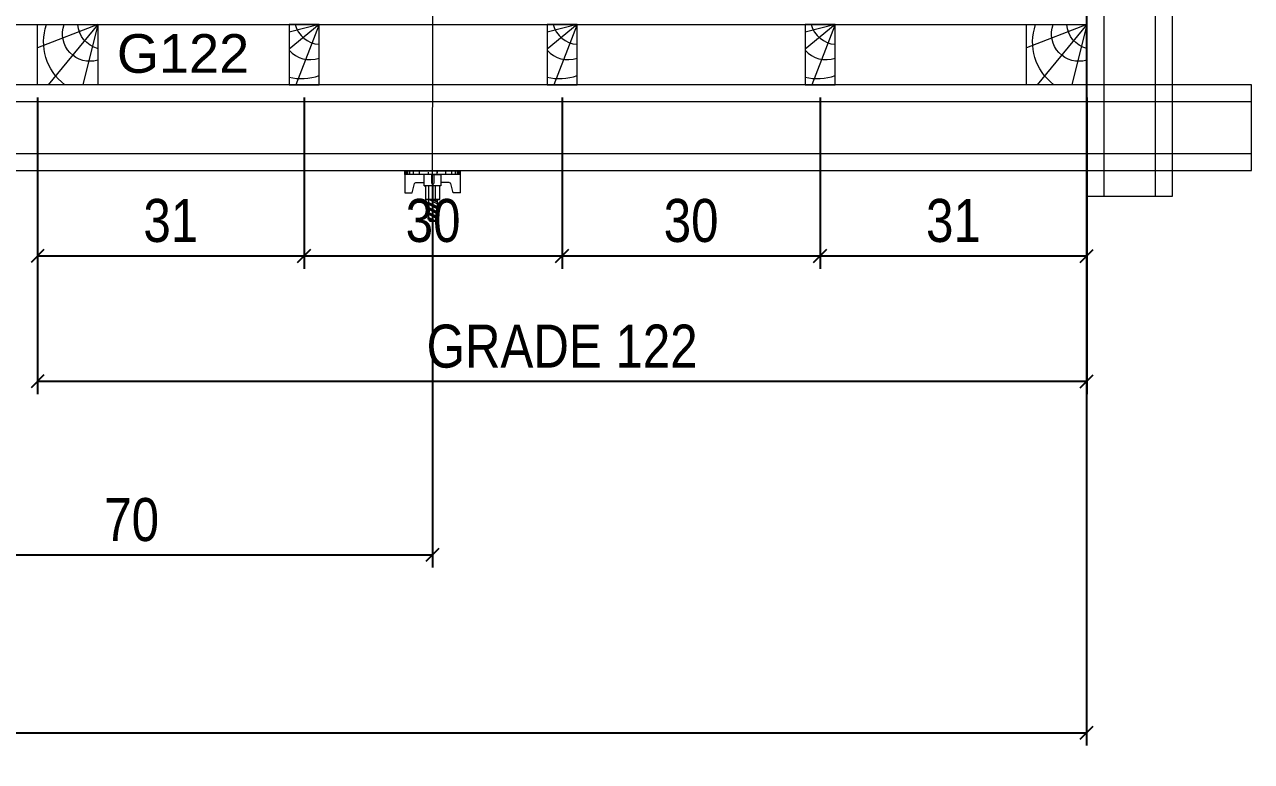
# Model space of a CAD drawing. Extents: x 2949 to 9203, y -16089 to 12527.
# Drawn here: x 5372.6 to 5657.9, y -4241.4 to -4070 of the extents above; entities that cross this region are included whole.
import ezdxf
from ezdxf.enums import TextEntityAlignment as Align

# ---------------------------------------------------------------- set-up
doc = ezdxf.new("R2010")
doc.units = 0
doc.layers.add('COTA', color=241, linetype='Continuous')
doc.layers.add('MEIO_PONT', color=93, linetype='Continuous')
for name, color, linetype, lineweight in [('Hachura', 251, 'Continuous', 9), ('Madeira', 126, 'Continuous', 18), ('Perfil Metálico', 224, 'Continuous', 18), ('Texto Seção', 7, 'Continuous', 15)]:
    doc.layers.add(name, color=color, linetype=linetype, lineweight=lineweight)
doc.styles.add('COTA TECNICA 2X', font='techl___.ttf', dxfattribs={"height": 10})
doc.styles.add('SANSSERIF', font='sas_____.pfb')
doc.dimstyles.new('SECAO PILAR', dxfattribs={"dimtxt": 10, "dimasz": 3, "dimexe": 3, "dimexo": 3, "dimgap": 3, "dimtad": 1, "dimdec": 1, "dimlfac": 0.5, "dimzin": 12, "dimdsep": 46, "dimtxsty": 'COTA TECNICA 2X', "dimblk1": 'OBLIQUE', "dimblk2": 'OBLIQUE', "dimsah": 1, "dimcen": 0.9, "dimclrd": 256, "dimclre": 256, "dimclrt": 256, "dimadec": 1, "dimazin": 3, "dimtfac": 1, "dimtdec": 1, "dimtmove": 0, "dimatfit": 3, "dimfxl": 1, "dimtolj": 1, "dimtzin": 12, "dimarcsym": 0})

# ---------------------------------------------------------------- blocks, each defined once
blk = doc.blocks.new('PONTALETE')
at = {"layer": 'Madeira'}
for q in [(2.71, 7), (7, 5.76), (7, 1.74)]:
    blk.add_line((0, 0), q, dxfattribs=at)
blk.add_lwpolyline([(0, 0), (7, 0), (7, 7), (0, 7)], close=True, dxfattribs=at)
for centre, radius, start, end in [((2.04, 0.06), 6.23, 37.2818, 109.0913), ((1.09, 0.9), 3.19, 343.603, 109.9847), ((-0.21, -0.78), 3.09, 14.6322, 86.0383)]:
    blk.add_arc(centre, radius, start, end, dxfattribs=at)
blk = doc.blocks.new('MEIO PONTALETE')
at = {"layer": 'Madeira'}
for q in [(2.71, 7), (3.5, 2.88), (3.5, 0.87)]:
    blk.add_line((0, 0), q, dxfattribs=at)
blk.add_lwpolyline([(0, 0), (3.5, 0), (3.5, 7), (0, 7)], close=True, dxfattribs=at)
for centre, radius, start, end in [((2.04, 0.06), 6.23, 76.4499, 109.0913), ((1.09, 0.9), 3.19, 40.9063, 109.9847), ((-0.21, -0.78), 3.09, 14.6322, 86.0383)]:
    blk.add_arc(centre, radius, start, end, dxfattribs=at)
blk = doc.blocks.new('_Oblique')
at = {"color": 0, "linetype": 'ByBlock', "lineweight": -2}
blk.add_line((-0.5, -0.5), (0.5, 0.5), dxfattribs=at)
blk = doc.blocks.new('*D1788')
at = {"layer": 'COTA', "lineweight": -2, "transparency": 16777216}
for p, q in [((5557.62, -4086.97), (5557.62, -4126.85)), ((5619.62, -4086.97), (5619.62, -4126.85)), ((5619.62, -4123.85), (5557.62, -4123.85))]:
    blk.add_line(p, q, dxfattribs=at)
at = {"layer": 'Defpoints', "color": 0, "transparency": 16777216}
for p in [(5557.62, -4083.97), (5619.62, -4083.97), (5557.62, -4123.85)]:
    blk.add_point(p, dxfattribs=at)
at = {"layer": 'COTA', "lineweight": -2, "transparency": 16777216, "xscale": 3, "yscale": 3, "zscale": 3, "rotation": 180}
blk.add_blockref('_Oblique', (5557.62, -4123.85), dxfattribs=at)
at = {"layer": 'COTA', "lineweight": -2, "transparency": 16777216, "xscale": 3, "yscale": 3, "zscale": 3}
blk.add_blockref('_Oblique', (5619.62, -4123.85), dxfattribs=at)
at = {"layer": 'COTA', "transparency": 16777216, "insert": (5588.62, -4115.63), "char_height": 10, "attachment_point": 5, "style": 'COTA TECNICA 2X'}
blk.add_mtext('\\A1;31', dxfattribs=at)
blk = doc.blocks.new('*D1789')
at = {"layer": 'COTA', "lineweight": -2, "transparency": 16777216}
for p, q in [((5497.62, -4086.97), (5497.62, -4126.85)), ((5557.62, -4086.97), (5557.62, -4126.85)), ((5557.62, -4123.85), (5497.62, -4123.85))]:
    blk.add_line(p, q, dxfattribs=at)
at = {"layer": 'Defpoints', "color": 0, "transparency": 16777216}
for p in [(5497.62, -4083.97), (5557.62, -4083.97), (5497.62, -4123.85)]:
    blk.add_point(p, dxfattribs=at)
at = {"layer": 'COTA', "lineweight": -2, "transparency": 16777216, "xscale": 3, "yscale": 3, "zscale": 3, "rotation": 180}
blk.add_blockref('_Oblique', (5497.62, -4123.85), dxfattribs=at)
at = {"layer": 'COTA', "lineweight": -2, "transparency": 16777216, "xscale": 3, "yscale": 3, "zscale": 3}
blk.add_blockref('_Oblique', (5557.62, -4123.85), dxfattribs=at)
at = {"layer": 'COTA', "transparency": 16777216, "insert": (5527.62, -4115.63), "char_height": 10, "attachment_point": 5, "style": 'COTA TECNICA 2X'}
blk.add_mtext('\\A1;30', dxfattribs=at)
blk = doc.blocks.new('*D1790')
at = {"layer": 'COTA', "lineweight": -2, "transparency": 16777216}
for p, q in [((5437.62, -4086.97), (5437.62, -4126.85)), ((5497.62, -4086.97), (5497.62, -4126.85)), ((5497.62, -4123.85), (5437.62, -4123.85))]:
    blk.add_line(p, q, dxfattribs=at)
at = {"layer": 'Defpoints', "color": 0, "transparency": 16777216}
for p in [(5437.62, -4083.97), (5497.62, -4083.97), (5437.62, -4123.85)]:
    blk.add_point(p, dxfattribs=at)
at = {"layer": 'COTA', "lineweight": -2, "transparency": 16777216, "xscale": 3, "yscale": 3, "zscale": 3, "rotation": 180}
blk.add_blockref('_Oblique', (5437.62, -4123.85), dxfattribs=at)
at = {"layer": 'COTA', "lineweight": -2, "transparency": 16777216, "xscale": 3, "yscale": 3, "zscale": 3}
blk.add_blockref('_Oblique', (5497.62, -4123.85), dxfattribs=at)
at = {"layer": 'COTA', "transparency": 16777216, "insert": (5467.62, -4115.63), "char_height": 10, "attachment_point": 5, "style": 'COTA TECNICA 2X'}
blk.add_mtext('\\A1;30', dxfattribs=at)
blk = doc.blocks.new('*D1791')
at = {"layer": 'COTA', "lineweight": -2, "transparency": 16777216}
for p, q in [((5375.62, -4086.97), (5375.62, -4126.85)), ((5437.62, -4086.97), (5437.62, -4126.85)), ((5437.62, -4123.85), (5375.62, -4123.85))]:
    blk.add_line(p, q, dxfattribs=at)
at = {"layer": 'Defpoints', "color": 0, "transparency": 16777216}
for p in [(5375.62, -4083.97), (5437.62, -4083.97), (5375.62, -4123.85)]:
    blk.add_point(p, dxfattribs=at)
at = {"layer": 'COTA', "lineweight": -2, "transparency": 16777216, "xscale": 3, "yscale": 3, "zscale": 3, "rotation": 180}
blk.add_blockref('_Oblique', (5375.62, -4123.85), dxfattribs=at)
at = {"layer": 'COTA', "lineweight": -2, "transparency": 16777216, "xscale": 3, "yscale": 3, "zscale": 3}
blk.add_blockref('_Oblique', (5437.62, -4123.85), dxfattribs=at)
at = {"layer": 'COTA', "transparency": 16777216, "insert": (5406.62, -4115.63), "char_height": 10, "attachment_point": 5, "style": 'COTA TECNICA 2X'}
blk.add_mtext('\\A1;31', dxfattribs=at)
blk = doc.blocks.new('*D1792')
at = {"layer": 'COTA', "lineweight": -2, "transparency": 16777216}
for p, q in [((5375.62, -4086.97), (5375.62, -4155.97)), ((5619.62, -4086.97), (5619.62, -4155.97)), ((5375.62, -4152.97), (5619.62, -4152.97))]:
    blk.add_line(p, q, dxfattribs=at)
at = {"layer": 'Defpoints', "color": 0, "transparency": 16777216}
for p in [(5375.62, -4083.97), (5619.62, -4083.97), (5619.62, -4152.97)]:
    blk.add_point(p, dxfattribs=at)
at = {"layer": 'COTA', "lineweight": -2, "transparency": 16777216, "xscale": 3, "yscale": 3, "zscale": 3, "rotation": 180}
blk.add_blockref('_Oblique', (5375.62, -4152.97), dxfattribs=at)
at = {"layer": 'COTA', "lineweight": -2, "transparency": 16777216, "xscale": 3, "yscale": 3, "zscale": 3}
blk.add_blockref('_Oblique', (5619.62, -4152.97), dxfattribs=at)
at = {"layer": 'COTA', "transparency": 16777216, "insert": (5497.62, -4144.87), "char_height": 10, "attachment_point": 5, "style": 'COTA TECNICA 2X'}
blk.add_mtext('\\A1;GRADE 122', dxfattribs=at)
blk = doc.blocks.new('*D1799')
at = {"layer": 'COTA', "linetype": 'ByBlock', "lineweight": -2, "transparency": 16777216}
for p, q in [((5327.52, -4106.97), (5327.52, -4196.33)), ((5467.52, -4106.97), (5467.52, -4196.33)), ((5327.52, -4193.33), (5467.52, -4193.33))]:
    blk.add_line(p, q, dxfattribs=at)
at = {"layer": 'Defpoints', "color": 0, "linetype": 'ByBlock', "transparency": 16777216}
for p in [(5327.52, -4103.97), (5467.52, -4103.97), (5467.52, -4193.33)]:
    blk.add_point(p, dxfattribs=at)
at = {"layer": 'COTA', "linetype": 'ByBlock', "lineweight": -2, "transparency": 16777216, "xscale": 3, "yscale": 3, "zscale": 3, "rotation": 180}
blk.add_blockref('_Oblique', (5327.52, -4193.33), dxfattribs=at)
at = {"layer": 'COTA', "linetype": 'ByBlock', "lineweight": -2, "transparency": 16777216, "xscale": 3, "yscale": 3, "zscale": 3}
blk.add_blockref('_Oblique', (5467.52, -4193.33), dxfattribs=at)
at = {"layer": 'COTA', "linetype": 'ByBlock', "transparency": 16777216, "insert": (5397.52, -4185.23), "char_height": 10, "attachment_point": 5, "style": 'COTA TECNICA 2X'}
blk.add_mtext('\\A1;70', dxfattribs=at)
blk = doc.blocks.new('*D1800')
at = {"layer": 'COTA', "linetype": 'ByBlock', "lineweight": -2, "transparency": 16777216}
for p, q in [((4899.6, -4064.97), (4899.6, -4237.76)), ((5619.6, -4064.97), (5619.6, -4237.76)), ((4899.6, -4234.76), (5619.6, -4234.76))]:
    blk.add_line(p, q, dxfattribs=at)
at = {"layer": 'Defpoints', "color": 0, "linetype": 'ByBlock', "transparency": 16777216}
for p in [(4899.6, -4061.97), (5619.6, -4061.97), (5619.6, -4234.76)]:
    blk.add_point(p, dxfattribs=at)
at = {"layer": 'COTA', "linetype": 'ByBlock', "lineweight": -2, "transparency": 16777216, "xscale": 3, "yscale": 3, "zscale": 3, "rotation": 180}
blk.add_blockref('_Oblique', (4899.6, -4234.76), dxfattribs=at)
at = {"layer": 'COTA', "linetype": 'ByBlock', "lineweight": -2, "transparency": 16777216, "xscale": 3, "yscale": 3, "zscale": 3}
blk.add_blockref('_Oblique', (5619.6, -4234.76), dxfattribs=at)
at = {"layer": 'COTA', "linetype": 'ByBlock', "transparency": 16777216, "insert": (5259.6, -4226.54), "char_height": 10, "attachment_point": 5, "style": 'COTA TECNICA 2X'}
blk.add_mtext('\\A1;360 PAINEL', dxfattribs=at)
blk = doc.blocks.new('C')
at = {"layer": 'Hachura', "color": 0}
for p, q in [((0, 3.22), (0, -3.22)), ((0.45, 3.22), (0, 3.22)), ((0.46, 3.16), (0, 3.16)), ((0.46, 3.05), (0, 3.05)), ((0.46, 2.88), (0, 2.88)), ((0.45, -3.23), (0.45, 3.22)), ((0.45, 3.22), (2.58, 3.22)), ((2.58, 3.22), (2.58, 2.39)), ((0, 2.75), (0, -1.16)), ((0.46, 2.65), (0, 2.65)), ((0.46, 2.23), (0, 2.23)), ((0.46, 1.51), (0, 1.51)), ((1.35, 1.94), (1.35, 0.96)), ((2.58, 2.39), (1.47, 2.09)), ((0.39, 0.49), (0.17, 0.49)), ((1.74, 0.97), (0.45, 0.97)), ((1.45, 0.1), (0.45, 0.1)), ((1.74, -0.97), (1.74, 0.97)), ((1.74, 0.97), (1.74, 0.84)), ((1.74, 0.97), (1.74, 0.84)), ((1.74, 0.84), (3.35, 0.84)), ((3.35, 0.45), (1.74, 0.45)), ((3.32, 0.84), (3.32, -0.84)), ((3.35, 0.84), (3.35, -0.84)), ((3.68, 0.45), (3.35, 0.45)), ((3.84, -0.52), (3.35, 0.45)), ((3.35, 0.06), (3.67, -0.57)), ((3.68, 0.45), (4.16, -0.52)), ((3.72, 0.5), (4.25, -0.57)), ((4.37, -0.55), (3.83, 0.53)), ((4.15, 0.45), (3.93, 0.45)), ((4.42, -0.52), (3.93, 0.45)), ((4.15, 0.45), (4.26, 0.45)), ((4.26, 0.45), (4.74, -0.52)), ((4.3, 0.5), (4.83, -0.57)), ((4.95, -0.55), (4.41, 0.53)), ((4.51, 0.45), (4.84, 0.45)), ((5, -0.52), (4.51, 0.45)), ((4.84, 0.45), (5.32, -0.52)), ((4.88, 0.5), (5.41, -0.57)), ((5.53, -0.55), (4.99, 0.53)), ((5.58, -0.52), (5.09, 0.45)), ((5.42, 0.45), (5.09, 0.45)), ((5.58, -0.52), (5.09, 0.45)), ((5.42, 0.45), (5.74, -0.19)), ((5.46, 0.5), (5.74, -0.07)), ((5.74, 0.19), (5.57, 0.53)), ((5.74, 0.32), (5.68, 0.45)), ((5.68, 0.45), (5.74, 0.45)), ((5.74, 0.45), (5.9, 0.29)), ((5.74, 0.45), (5.74, -0.52)), ((5.9, -0.36), (5.9, 0.29)), ((0.45, 0), (0, 0)), ((0.08, -0.48), (0.29, -0.48)), ((0.29, -0.48), (0.4, -0.48)), ((0.45, 0), (0.45, -0.97)), ((0.45, -0.16), (1.45, -0.16)), ((0.45, -0.65), (0.45, -0.32)), ((0.45, -3.23), (0.45, -0.65)), ((0.45, -0.97), (1.74, -0.97)), ((1.35, -1.94), (1.35, -0.97)), ((3.35, -0.32), (1.74, -0.32)), ((3.35, -0.84), (1.74, -0.84)), ((3.35, -0.07), (3.58, -0.52)), ((3.35, -0.52), (3.58, -0.52)), ((3.84, -0.52), (4.16, -0.52)), ((4.42, -0.52), (4.74, -0.52)), ((4.63, -0.52), (4.74, -0.52)), ((5, -0.52), (5.32, -0.52)), ((5.58, -0.52), (5.74, -0.52)), ((5.74, -0.52), (5.9, -0.36)), ((5.74, -0.52), (5.74, -0.52)), ((0.46, -1.52), (0, -1.52)), ((0.46, -2.23), (0, -2.23)), ((0.46, -2.65), (0, -2.65)), ((2.58, -2.39), (1.47, -2.1)), ((2.58, -3.23), (2.58, -2.39)), ((0.46, -2.88), (0, -2.88)), ((0.46, -3.05), (0, -3.05)), ((0.46, -3.16), (0, -3.16)), ((0, -3.22), (2.57, -3.22))]:
    blk.add_line(p, q, dxfattribs=at)
for centre, radius, start, end in [((1.52, 1.94), 0.161, 104.7436, 180), ((1.44, -0.03), 0.129, 272.695, 87.305), ((3.81, 0.39), 0.143, 25.5688, 154.4312), ((4.39, 0.39), 0.143, 25.5688, 154.4312), ((4.97, 0.39), 0.143, 25.5688, 154.4312), ((5.55, 0.39), 0.143, 25.5688, 154.4312), ((0.17, -0.37), 0.174, 221.744, 317.8592), ((3.71, -0.4), 0.174, 222.1408, 318.256), ((4.29, -0.4), 0.174, 222.1408, 318.256), ((4.87, -0.4), 0.174, 222.1408, 318.256), ((5.45, -0.4), 0.174, 222.1408, 318.256), ((5.61, -0.4), 0.174, 317.8592, 318.256), ((1.52, -1.94), 0.161, 180, 255.2564)]:
    blk.add_arc(centre, radius, start, end, dxfattribs=at)

msp = doc.modelspace()

# ---------------------------------------------------------------- linework, layer by layer
at = {"layer": 'Hachura'}
msp.add_line((5467.52, -4114.8), (5467.53, -3975), dxfattribs=at)
at = {"layer": 'Madeira'}
for points in [[(5619.6, -4069.97), (5619.6, -4083.97), (4899.6, -4083.97), (4899.6, -4069.97)], [(5375.62, -4083.97), (5375.62, -4069.97), (5619.62, -4069.97), (5619.62, -4083.97)]]:
    msp.add_lwpolyline(points, close=True, dxfattribs=at)
at = {"layer": 'Perfil Metálico'}
for points in [[(5619.6, -4109.88), (5639.6, -4109.88), (5639.6, -3777.6), (5619.6, -3777.6)], [(5635.6, -3777.6), (5623.6, -3777.6), (5623.6, -4109.88), (5635.6, -4109.88)], [(4867.67, -4083.97), (4867.67, -4103.97), (5657.93, -4103.97), (5657.93, -4083.97)], [(5657.93, -4099.97), (5657.93, -4087.97), (4867.67, -4087.97), (4867.67, -4099.97)]]:
    msp.add_lwpolyline(points, close=True, dxfattribs=at)

# ---------------------------------------------------------------- block references
at = {"layer": 'Hachura', "linetype": 'Continuous', "xscale": -2, "yscale": 2, "zscale": 2, "rotation": 90}
msp.add_blockref('C', (5467.51, -4104), dxfattribs=at)
at = {"layer": 'MEIO_PONT'}
for name, p, xscale, yscale, zscale, rotation in [('PONTALETE', (5389.62, -4069.97), -2, 2, 2, 90), ('MEIO PONTALETE', (5441.12, -4069.97), 1.999999997962732, 1.999999997962732, 1.999999997962732, 180), ('MEIO PONTALETE', (5501.12, -4069.97), 1.999999997962732, 1.999999997962732, 1.999999997962732, 180), ('MEIO PONTALETE', (5561.12, -4069.97), 1.999999997962732, 1.999999997962732, 1.999999997962732, 180), ('PONTALETE', (5619.62, -4069.97), -2, 2, 2, 90)]:
    msp.add_blockref(name, p, dxfattribs=dict(at, xscale=xscale, yscale=yscale, zscale=zscale, rotation=rotation))

# ---------------------------------------------------------------- texts
at = {"layer": 'Texto Seção', "color": 0, "linetype": 'Continuous', "style": 'SANSSERIF'}
msp.add_text('G122', height=9, dxfattribs=at).set_placement((5394.1, -4076.71), align=Align.MIDDLE_LEFT)

# ---------------------------------------------------------------- dimensions: what is measured, and where the dimension line sits
at = {"layer": 'COTA', "linetype": 'ByBlock'}
dim = msp.add_linear_dim(base=(5619.6, -4234.76), p1=(4899.6, -4061.97), p2=(5619.6, -4061.97), text='<> PAINEL', dimstyle='SECAO PILAR', override={"dimtmove": 1}, dxfattribs=at)
dim.commit()
dim.dimension.update_dxf_attribs({"geometry": '*D1800', "text_midpoint": (5259.6, -4226.54)})
at = {"layer": 'COTA'}
for base, p1, p2, picture, middle in [((5375.62, -4123.85), (5437.62, -4083.97), (5375.62, -4083.97), '*D1791', (5406.62, -4115.63)), ((5437.62, -4123.85), (5497.62, -4083.97), (5437.62, -4083.97), '*D1790', (5467.62, -4115.63)), ((5497.62, -4123.85), (5557.62, -4083.97), (5497.62, -4083.97), '*D1789', (5527.62, -4115.63)), ((5557.62, -4123.85), (5619.62, -4083.97), (5557.62, -4083.97), '*D1788', (5588.62, -4115.63))]:
    dim = msp.add_linear_dim(base=base, p1=p1, p2=p2, dimstyle='SECAO PILAR', dxfattribs=at)
    dim.commit()
    dim.dimension.update_dxf_attribs({"geometry": picture, "text_midpoint": middle})
dim = msp.add_linear_dim(base=(5619.62, -4152.97), p1=(5375.62, -4083.97), p2=(5619.62, -4083.97), text='GRADE <>', dimstyle='SECAO PILAR', dxfattribs=at)
dim.commit()
dim.dimension.update_dxf_attribs({"geometry": '*D1792', "text_midpoint": (5497.62, -4144.87)})
at = {"layer": 'COTA', "linetype": 'ByBlock'}
dim = msp.add_linear_dim(base=(5467.52, -4193.33), p1=(5327.52, -4103.97), p2=(5467.52, -4103.97), dimstyle='SECAO PILAR', override={"dimtmove": 1}, dxfattribs=at)
dim.commit()
dim.dimension.update_dxf_attribs({"geometry": '*D1799', "text_midpoint": (5397.52, -4185.23)})

doc.saveas('drawing.dxf')
